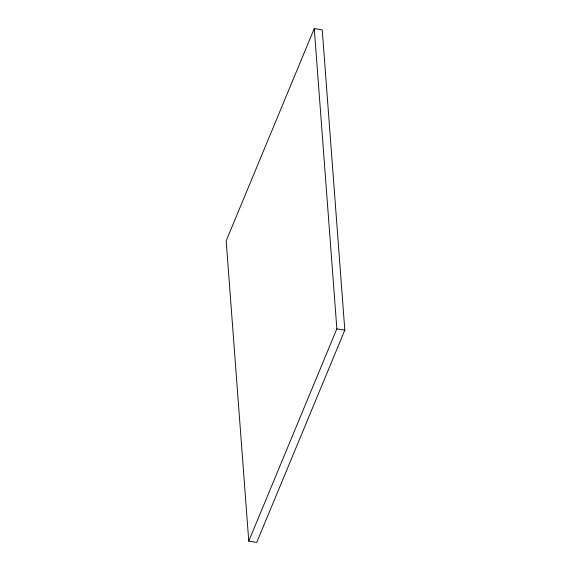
<?xml version="1.0" encoding="UTF-8"?>
<svg xmlns="http://www.w3.org/2000/svg" width="571" height="571" viewBox="0 0 571 571"><rect width="100%" height="100%" fill="white"/><g stroke="black" fill="none" stroke-linecap="round" stroke-linejoin="round"><path stroke-width="0.86" d="M314.278 28.55L226.18 240.862L248.763 541.165L256.722 542.45L344.82 330.138L322.237 29.835L314.278 28.55L336.854 328.853L248.763 541.165M336.854 328.853L344.82 330.138"/></g></svg>
